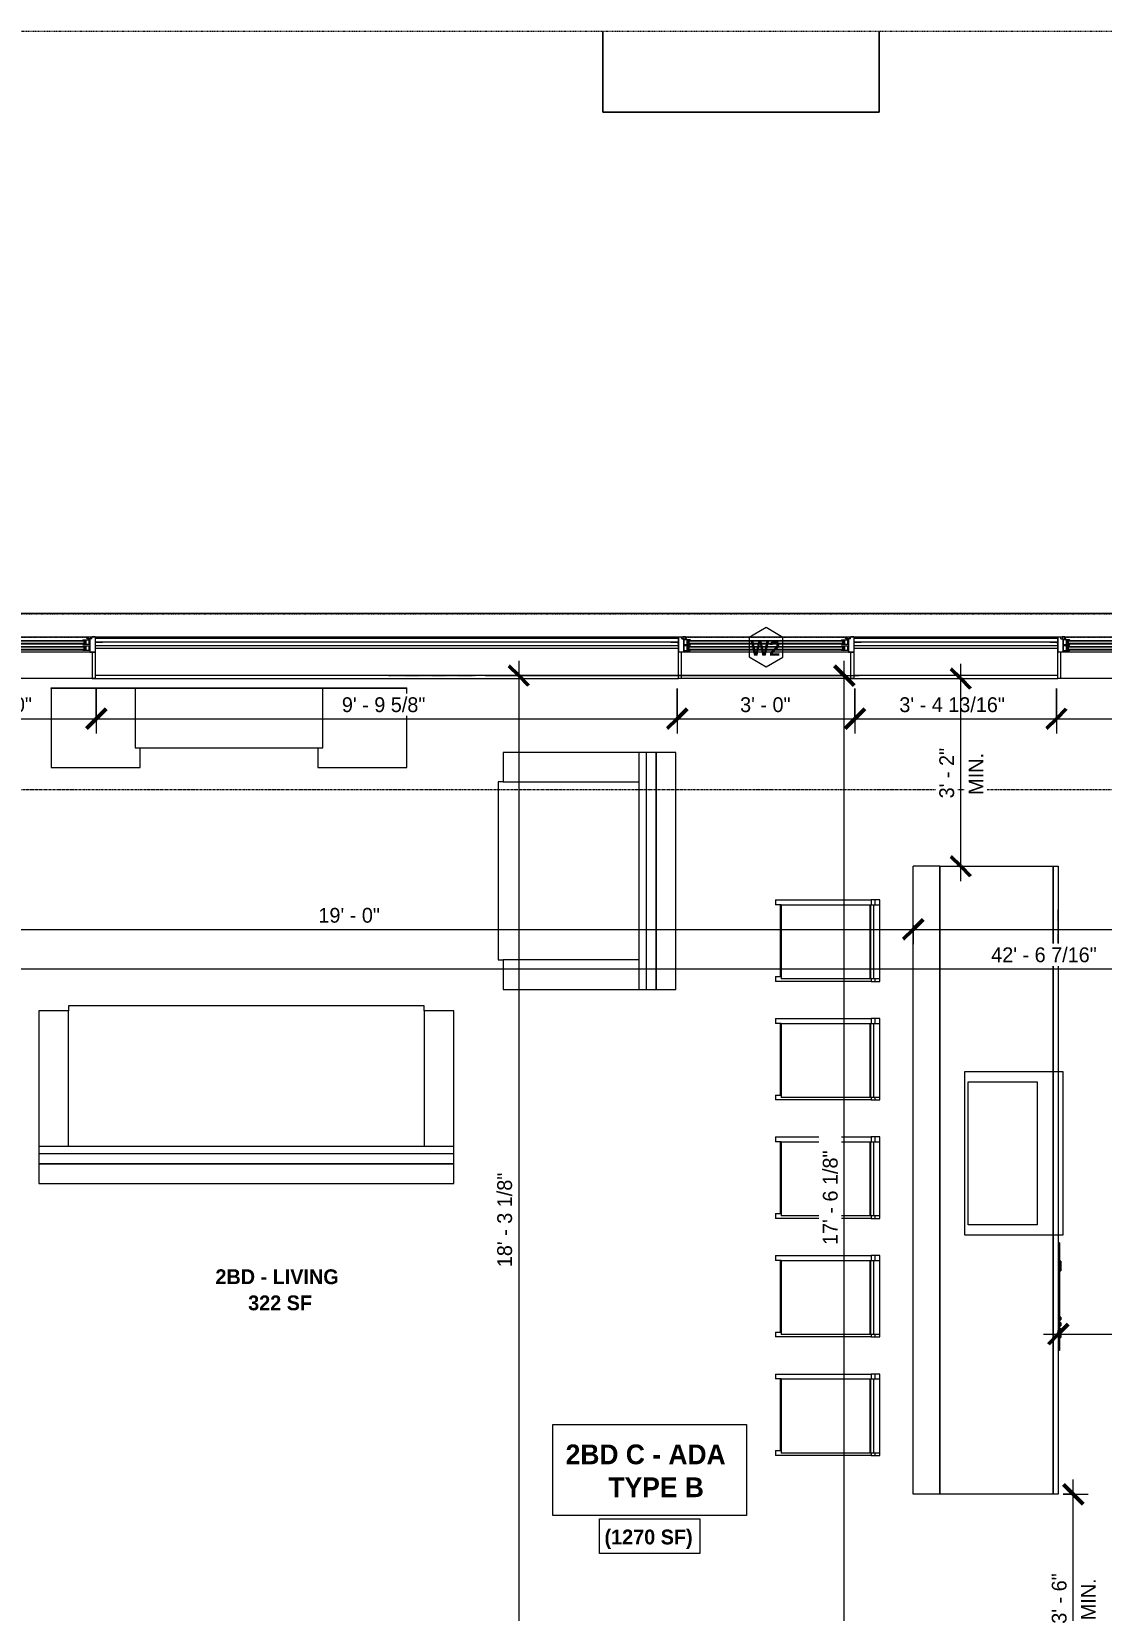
# Model space of a CAD drawing. Header units: inches. Extents: x -4058 to -1781, y 9814 to 12264.
# Drawn here: x -3803 to -3586.4, y 11921 to 12240.8 of the extents above; entities that cross this region are included whole.
import ezdxf

# ---------------------------------------------------------------- set-up
doc = ezdxf.new("R2010")
doc.units = ezdxf.units.IN
doc.header["$MEASUREMENT"] = 0
for name, pattern in [('Aligning Line 1_8_', [0.25, 0.125, -0.125]), ('Dash', [0.25, 0.125, -0.125]), ('Dash 3_32_', [0.1875, 0.09375, -0.09375]), ('Dash_2_', [0.25, 0.125, -0.125]), ('Grid Line 1_2_', [0.875, 0.5, -0.125, 0.125, -0.125])]:
    doc.linetypes.add(name, pattern=pattern)
for name, color, linetype, lineweight in [('0-1', 7, 'Continuous', 5), ('0-2', 7, 'Continuous', 9), ('A-ANNO-DIMS', 211, 'Continuous', 9), ('A-ANNO-DIMS-32', 211, 'Continuous', 9), ('A-AREA-IDEN', 2, 'Continuous', 9), ('A-DETL-1', 90, 'Dash 3_32_', 9), ('A-DETL-GENF-HDLN-1', 7, 'Dash', 9), ('A-DETL-GENF-HDLN-2', 1, 'Continuous', 18), ('A-GLAZ', 151, 'Continuous', 18), ('A-GLAZ-1', 7, 'Continuous', 9), ('A-GLAZ-IDEN', 152, 'Continuous', 9), ('A-WALL-1', 7, 'Continuous', 9), ('A-WALL-2', 113, 'Continuous', 9), ('C-TOPO', 7, 'Continuous', 9), ('G-ANNO-SYMB', 111, 'Aligning Line 1_8_', 9), ('I-FURN', 30, 'Continuous', 9), ('P-SANR-FIXT', 6, 'Continuous', 9), ('Q-CASE', 31, 'Continuous', 9), ('Q-SPCQ', 91, 'Continuous', 9), ('S-GRID-1', 1, 'Grid Line 1_2_', 9)]:
    doc.layers.add(name, color=color, linetype=linetype, lineweight=lineweight)
doc.layers.add('0-4', color=250, linetype='Dash_2_')
doc.styles.add('Century Gothic', font='ufonts.com_century-gothic.ttf', dxfattribs={"height": 3})
doc.styles.add('Century Gothic_B', font='GOTHICB.TTF', dxfattribs={"height": 3})
doc.styles.add('Century Gothic_B_1', font='GOTHICB.TTF', dxfattribs={"height": 4})
doc.dimstyles.new('MARKETING_DIMENSION', dxfattribs={"dimscale": 12, "dimtxt": 3.132505, "dimasz": 0.333333, "dimexe": 0.25, "dimexo": 0.166667, "dimgap": 0.041667, "dimtad": 1, "dimdec": 4, "dimrnd": 0.0625, "dimzin": 3, "dimdsep": 46, "dimlunit": 4, "dimtxsty": 'Century Gothic', "dimblk1": 'OBLIQUE', "dimblk2": 'OBLIQUE', "dimsah": 1, "dimcen": 0.09, "dimdle": 0.25, "dimazin": 0, "dimtfac": 1, "dimtdec": 4, "dimtix": 1, "dimtmove": 0, "dimatfit": 3, "dimfxl": 1, "dimtvp": 1, "dimtfill": 1, "dimfrac": 2, "dimtolj": 1, "dimtzin": 0, "dimarcsym": 2})
doc.dimstyles.new('THE_DIMENSION_STRING_2', dxfattribs={"dimscale": 12, "dimtxt": 3.132505, "dimasz": 0.333333, "dimexe": 0.25, "dimexo": 0.166667, "dimgap": 0.041667, "dimtad": 1, "dimdec": 4, "dimrnd": 0.0625, "dimzin": 3, "dimdsep": 46, "dimlunit": 4, "dimtxsty": 'Century Gothic', "dimblk1": 'OBLIQUE', "dimblk2": 'OBLIQUE', "dimsah": 1, "dimcen": 0.09, "dimdle": 0.25, "dimazin": 0, "dimtfac": 1, "dimtdec": 4, "dimtix": 1, "dimtmove": 0, "dimatfit": 3, "dimfxl": 1, "dimtvp": 1, "dimtfill": 1, "dimfrac": 2, "dimtolj": 1, "dimtzin": 0, "dimarcsym": 2})
doc.dimstyles.new('THE_DIMENSION_STRING_4', dxfattribs={"dimscale": 12, "dimtxt": 3.132505, "dimasz": 0.333333, "dimexe": 0.25, "dimexo": 0.166667, "dimgap": 0.041667, "dimtad": 1, "dimdec": 4, "dimrnd": 0.0625, "dimzin": 3, "dimdsep": 46, "dimlunit": 4, "dimtxsty": 'Century Gothic', "dimblk1": 'OBLIQUE', "dimblk2": 'OBLIQUE', "dimsah": 1, "dimcen": 0.09, "dimdle": 0.25, "dimazin": 0, "dimtfac": 1, "dimtdec": 4, "dimtix": 1, "dimtmove": 0, "dimatfit": 3, "dimfxl": 1, "dimtvp": 1, "dimtfill": 1, "dimfrac": 2, "dimtolj": 1, "dimtzin": 0, "dimarcsym": 2})
doc.dimstyles.new('THE_DIMENSION_STRING_5', dxfattribs={"dimscale": 12, "dimtxt": 3.132505, "dimasz": 0.333333, "dimexe": 0.25, "dimexo": 0.166667, "dimgap": 0.041667, "dimtad": 1, "dimdec": 4, "dimrnd": 0.0625, "dimzin": 3, "dimdsep": 46, "dimlunit": 4, "dimtxsty": 'Century Gothic', "dimblk1": 'OBLIQUE', "dimblk2": 'OBLIQUE', "dimsah": 1, "dimcen": 0.09, "dimdle": 0.25, "dimazin": 0, "dimtfac": 1, "dimtdec": 4, "dimtix": 1, "dimtmove": 0, "dimatfit": 3, "dimfxl": 1, "dimtvp": 1, "dimtfill": 1, "dimfrac": 2, "dimtolj": 1, "dimtzin": 0, "dimarcsym": 2})

# ---------------------------------------------------------------- blocks, each defined once
blk = doc.blocks.new('Window-Double_Hung-Marvin-Essential - ESDH3066 - 2nd Floor-3357213-UNIT PLANS - 2ND FLOOR')
at = {"layer": 'A-DETL-GENF-HDLN-1'}
blk.add_line((16.1, -4.22), (-16.5, -4.22), dxfattribs=at)
at = {"layer": 'A-DETL-GENF-HDLN-2'}
for p, q in [((-17.13, 4.19), (-17.75, 4.19)), ((-17.13, -1.16), (-17.13, 4.19)), ((17.12, 4.19), (17.75, 4.19)), ((17.12, 4.19), (17.12, -1.16)), ((-19.25, -3.23), (-19.25, -3.19)), ((-19.25, -3.19), (-17.9, -3.19)), ((-17.9, -3.19), (-17.9, -3.08)), ((-17.9, -3.08), (-17.75, -3.08)), ((-16.72, -1.19), (-17.75, -1.19)), ((-17.75, -4.28), (-17.75, -1.19)), ((-16.72, -3.77), (-16.72, -1.19)), ((-16.56, -1.53), (-15.34, -1.53)), ((-16.56, -1.53), (-16.56, -2.47)), ((-15.34, -2.47), (-16.56, -2.47)), ((-16.56, -2.75), (-15.34, -2.75)), ((-16.56, -2.75), (-16.56, -3.69)), ((-15.28, -1.65), (-15.94, -1.65)), ((-15.94, -1.65), (-15.94, -2.37)), ((-15.94, -2.37), (-15.28, -2.37)), ((-15.28, -2.87), (-15.94, -2.87)), ((-15.94, -2.87), (-15.94, -3.59)), ((-15.84, -1.66), (-15.84, -2.35)), ((-15.84, -2.88), (-15.84, -3.57)), ((-15.54, -1.79), (-15.54, -2.23)), ((-15.54, -3.01), (-15.54, -3.45)), ((-15.34, -1.53), (-15.28, -1.59)), ((-15.34, -2.47), (-15.28, -2.41)), ((-15.34, -2.75), (-15.28, -2.81)), ((-15.28, -1.59), (-15.28, -1.65)), ((-15.28, -2.37), (-15.28, -2.41)), ((-15.28, -2.81), (-15.28, -2.87)), ((15.34, -1.53), (15.28, -1.59)), ((15.28, -1.59), (15.28, -1.65)), ((15.28, -1.65), (15.94, -1.65)), ((15.28, -2.37), (15.28, -2.41)), ((15.94, -2.37), (15.28, -2.37)), ((15.34, -2.47), (15.28, -2.41)), ((15.34, -2.75), (15.28, -2.81)), ((15.28, -2.81), (15.28, -2.87)), ((15.28, -2.87), (15.94, -2.87)), ((16.56, -1.53), (15.34, -1.53)), ((15.34, -2.47), (16.56, -2.47)), ((16.56, -2.75), (15.34, -2.75)), ((15.54, -1.79), (15.54, -2.23)), ((15.54, -3.01), (15.54, -3.45)), ((15.84, -1.66), (15.84, -2.35)), ((15.84, -2.88), (15.84, -3.57)), ((15.94, -1.65), (15.94, -2.37)), ((15.94, -2.87), (15.94, -3.59)), ((16.56, -1.53), (16.56, -2.47)), ((16.56, -2.75), (16.56, -3.69)), ((16.72, -3.77), (16.72, -1.19)), ((16.72, -1.19), (17.75, -1.19)), ((17.75, -4.28), (17.75, -1.19)), ((17.9, -3.08), (17.75, -3.08)), ((17.9, -3.19), (17.9, -3.08)), ((19.25, -3.19), (17.9, -3.19)), ((19.25, -3.23), (19.25, -3.19)), ((-17.75, -3.23), (-19.25, -3.23)), ((-17.75, -4.28), (-17.16, -4.28)), ((-17.08, -3.87), (-17.16, -4.28)), ((-17.08, -3.87), (-16.19, -3.87)), ((-16.85, -4.25), (-16.85, -3.87)), ((-16.3, -4.25), (-16.85, -4.25)), ((-16.38, -3.77), (-16.72, -3.77)), ((-15.34, -3.69), (-16.56, -3.69)), ((-16.38, -3.87), (-16.38, -3.77)), ((-16.18, -4.01), (-16.3, -4.01)), ((-16.3, -4.01), (-16.3, -4.25)), ((-16.19, -3.87), (-16.19, -3.97)), ((-16.19, -3.97), (-16.1, -3.97)), ((-16.18, -4.22), (-16.18, -4.01)), ((-16.18, -4.22), (-16.1, -4.22)), ((-16.1, -3.97), (-16.1, -4.22)), ((-15.94, -3.59), (-15.28, -3.59)), ((-15.34, -3.69), (-15.28, -3.63)), ((-15.28, -3.59), (-15.28, -3.63)), ((15.28, -3.59), (15.28, -3.63)), ((15.94, -3.59), (15.28, -3.59)), ((15.34, -3.69), (15.28, -3.63)), ((15.34, -3.69), (16.56, -3.69)), ((16.19, -3.97), (16.1, -3.97)), ((16.1, -3.97), (16.1, -4.22)), ((16.18, -4.22), (16.1, -4.22)), ((16.18, -4.22), (16.18, -4.01)), ((16.18, -4.01), (16.3, -4.01)), ((17.08, -3.87), (16.19, -3.87)), ((16.19, -3.87), (16.19, -3.97)), ((16.3, -4.01), (16.3, -4.25)), ((16.3, -4.25), (16.85, -4.25)), ((16.38, -3.87), (16.38, -3.77)), ((16.38, -3.77), (16.72, -3.77)), ((16.85, -4.25), (16.85, -3.87)), ((17.08, -3.87), (17.16, -4.28)), ((17.75, -4.28), (17.16, -4.28)), ((17.75, -3.23), (19.25, -3.23))]:
    blk.add_line(p, q, dxfattribs=at)
at = {"layer": 'A-GLAZ'}
for p, q in [((15.84, -1.66), (-15.84, -1.66)), ((15.84, -1.79), (-15.84, -1.79)), ((15.84, -2.23), (-15.84, -2.23)), ((15.84, -2.35), (-15.84, -2.35)), ((15.84, -2.88), (-15.84, -2.88)), ((15.84, -3.01), (-15.84, -3.01)), ((15.84, -3.45), (-15.84, -3.45)), ((15.84, -3.57), (-15.84, -3.57))]:
    blk.add_line(p, q, dxfattribs=at)
at = {"layer": 'A-GLAZ-1'}
for p, q in [((-17.75, 4.19), (17.75, 4.19)), ((-17.75, -1.16), (-17.75, 4.19)), ((17.75, 4.19), (17.75, -1.16)), ((-17.75, -1.19), (17.75, -1.19)), ((-17.75, -4.28), (-17.75, -1.19)), ((17.75, -1.19), (17.75, -4.28)), ((17.75, -4.28), (-17.75, -4.28)), ((17.75, -4.19), (20.21, -4.19)), ((20.21, -4.25), (17.75, -4.25)), ((20.21, -4.19), (20.21, -4.25))]:
    blk.add_line(p, q, dxfattribs=at)
blk = doc.blocks.new('CTR - 1st Phase - Shell_rvt-1-UNIT PLANS - 2ND FLOOR')
at = {"layer": 'A-WALL-1'}
for p, q in [((-3674.47, 12118.09), (-3790.11, 12118.09)), ((-3672.01, 12117.84), (-3790.11, 12117.84)), ((-3672.01, 12117.09), (-3790.11, 12117.09)), ((-3672.01, 12116.34), (-3790.11, 12116.34)), ((-3672.01, 12115.84), (-3790.11, 12115.84)), ((-3597.67, 12118.09), (-3636.51, 12118.09)), ((-3595.21, 12117.84), (-3636.51, 12117.84)), ((-3595.21, 12117.09), (-3636.51, 12117.09)), ((-3595.21, 12116.34), (-3636.51, 12116.34)), ((-3595.21, 12115.84), (-3636.51, 12115.84)), ((-3790.11, 12115.09), (-3790.11, 12115.06)), ((-3672.01, 12115.06), (-3672.01, 12115.09)), ((-3636.51, 12115.09), (-3636.51, 12115.06)), ((-3595.21, 12115.06), (-3595.21, 12115.09)), ((-3672.01, 12110.34), (-3790.11, 12110.34)), ((-3790.11, 12109.71), (-3672.01, 12109.71)), ((-3595.21, 12110.34), (-3636.51, 12110.34)), ((-3636.51, 12109.71), (-3595.21, 12109.71))]:
    blk.add_line(p, q, dxfattribs=at)
at = {"layer": '0-2', "rotation": 180}
for p in [(-3807.86, 12113.9), (-3654.26, 12113.9), (-3577.46, 12113.9)]:
    blk.add_blockref('Window-Double_Hung-Marvin-Essential - ESDH3066 - 2nd Floor-3357213-UNIT PLANS - 2ND FLOOR', p, dxfattribs=at)
blk = doc.blocks.new('CTR  - Topography_rvt-1-UNIT PLANS - 2ND FLOOR')
at = {"layer": 'C-TOPO'}
for p, q in [((-3687.32, 12224.44), (-3687.32, 12240.76)), ((-3687.32, 12240.76), (-3687.32, 12224.44)), ((-3631.32, 12240.76), (-3631.32, 12230.9)), ((-3631.32, 12230.9), (-3631.32, 12240.76)), ((-3631.32, 12230.9), (-3631.32, 12224.44)), ((-3631.32, 12224.44), (-3631.32, 12230.9)), ((-3652.77, 12224.44), (-3687.32, 12224.44)), ((-3687.32, 12224.44), (-3652.77, 12224.44)), ((-3631.32, 12224.44), (-3652.77, 12224.44)), ((-3652.77, 12224.44), (-3631.32, 12224.44))]:
    blk.add_line(p, q, dxfattribs=at)
blk = doc.blocks.new('Entertainment_Center_14771 - Entertainment_Center_14771-1352616-UNIT PLANS - 2ND FLOOR')
at = {"layer": 'I-FURN'}
for p, q in [((-36, 6.12), (-19, 6.12)), ((-36, 6), (-36, 6.12)), ((-19, 6), (-36, 6)), ((-19, 6), (-36, 6)), ((-36, 6), (-36, -10)), ((-19, 6.12), (19, 6.12)), ((-19, 6), (-19, 6.12)), ((19, 6), (-19, 6)), ((19, 6), (-19, 6)), ((-19, 6), (-19, -6)), ((19, 6.12), (36, 6.12)), ((19, 6.12), (19, 6)), ((36, 6), (19, 6)), ((19, -6), (19, 6)), ((36, 6), (19, 6)), ((36, 6), (36, 6.12)), ((36, -10), (36, 6)), ((-19, -6), (19, -6)), ((-18, -10), (-18, -6)), ((18, -6), (18, -10)), ((-36, -10), (-18, -10)), ((-35.34, -10), (-35.34, -10.03)), ((-35.34, -10.03), (-34.85, -10.03)), ((-34.85, -10.03), (-34.85, -10)), ((-19.66, -10), (-19.66, -10.03)), ((-19.66, -10.03), (-18.66, -10.03)), ((-18.66, -10.03), (-18.66, -10)), ((18, -10), (36, -10)), ((18.66, -10), (18.66, -10.03)), ((18.66, -10.03), (19.66, -10.03)), ((19.66, -10.03), (19.66, -10)), ((34.85, -10), (34.85, -10.03)), ((34.85, -10.03), (35.34, -10.03)), ((35.34, -10.03), (35.34, -10))]:
    blk.add_line(p, q, dxfattribs=at)
blk = doc.blocks.new('Couch-Both_Arms-Generic - 1-1352606-UNIT PLANS - 2ND FLOOR')
at = {"layer": 'I-FURN'}
for p, q in [((42, 17.5), (-42, 17.5)), ((-42, 17.5), (-42, 13.5)), ((42, 13.5), (42, 17.5)), ((-42, 13.5), (42, 13.5)), ((42, 13.5), (-42, 13.5)), ((-42, 13.5), (-42, 10)), ((42, 10), (42, 13.5)), ((-42, 11.5), (42, 11.5)), ((-42, 10), (-42, -17.5)), ((-42, 10), (42, 10)), ((-36, -17.5), (-36, 10)), ((36, 10), (36, -17.5)), ((42, -17.5), (42, 10)), ((-42, -17.5), (-36, -17.5)), ((-36, -17.5), (-36, -18.5)), ((-36, -18.5), (36, -18.5)), ((36, -18.5), (36, -17.5)), ((36, -17.5), (42, -17.5))]:
    blk.add_line(p, q, dxfattribs=at)
blk = doc.blocks.new('Couch-Both_Arms-Generic - 2-1352635-UNIT PLANS - 2ND FLOOR')
at = {"layer": 'I-FURN'}
for p, q in [((24, 17.5), (-24, 17.5)), ((-24, 17.5), (-24, 13.5)), ((24, 13.5), (24, 17.5)), ((-24, 13.5), (24, 13.5)), ((24, 13.5), (-24, 13.5)), ((-24, 13.5), (-24, 10)), ((24, 10), (24, 13.5)), ((-24, 11.5), (24, 11.5)), ((-24, 10), (-24, -17.5)), ((-24, 10), (24, 10)), ((-18, -17.5), (-18, 10)), ((18, 10), (18, -17.5)), ((24, -17.5), (24, 10)), ((-24, -17.5), (-18, -17.5)), ((-18, -17.5), (-18, -18.5)), ((-18, -18.5), (18, -18.5)), ((18, -18.5), (18, -17.5)), ((18, -17.5), (24, -17.5))]:
    blk.add_line(p, q, dxfattribs=at)
blk = doc.blocks.new('OD_CW_Base Cabinet - OD_CW_Base Cabinet-4180745-UNIT PLANS - 2ND FLOOR')
at = {"layer": 'Q-CASE'}
for p, q in [((0.74, 0), (127.91, 0)), ((0.74, -24), (0.74, 0)), ((127.91, 0), (127.91, -24)), ((127.91, -24), (0.74, -24))]:
    blk.add_line(p, q, dxfattribs=at)
blk = doc.blocks.new('Stainless Steel Farmhous Kitchen Sink - Stainless Steel Farmhous Kitchen Sink-4315883-UNIT PLANS - 2ND FLOOR')
at = {"layer": 'P-SANR-FIXT'}
for p, q in [((-33, 22.2), (-33, 2.25)), ((0, 22.2), (-33, 22.2)), ((0, 2.25), (0, 22.2)), ((-31, 3), (-31, 16.96)), ((-31, 16.96), (-2, 16.96)), ((-2, 16.96), (-2, 3)), ((-33, 2.25), (0, 2.25)), ((-2, 3), (-31, 3))]:
    blk.add_line(p, q, dxfattribs=at)
blk = doc.blocks.new('Bar_Stool_6722_1_ - Bar_Stool_6722_1_-V126-UNIT PLANS - 2ND FLOOR')
at = {"layer": 'I-FURN'}
for p, q in [((1, 0), (0, 0)), ((0, 0), (0, -0.98)), ((0, -0.98), (1, -0.98)), ((0, -0.98), (0, -1.78)), ((0, -1.78), (1, -1.78)), ((0, -17.72), (0, -1.78)), ((1, -1.24), (1, 0)), ((16, 0), (1, 0)), ((1, -1.91), (1, -1.24)), ((16, -1.24), (1, -1.24)), ((1, -1.91), (16, -1.91)), ((1, -2.03), (1, -1.91)), ((1, -17.63), (1, -2.03)), ((1, -2.03), (16, -2.03)), ((16.5, 0), (16, 0)), ((16, 0), (16, -1.24)), ((16, -0.98), (16.5, -0.98)), ((16, -1.24), (16, -1.91)), ((16, -1.78), (16.5, -1.78)), ((16, -1.91), (16, -2.03)), ((16, -2.03), (16, -17.63)), ((16.5, -0.98), (16.5, 0)), ((16.5, -1.78), (16.5, -0.98)), ((16.5, -1.78), (16.5, -17.72)), ((0, -19.21), (0, -17.72)), ((1, -19.89), (1, -17.63)), ((16, -17.63), (16, -19.89)), ((16.5, -17.72), (16.5, -19.21)), ((0, -21.13), (0, -19.21)), ((0, -21.13), (1, -21.13)), ((1, -19.99), (1, -19.89)), ((1, -19.99), (1, -20.06)), ((1, -20), (16, -20)), ((1, -20.06), (1, -20.14)), ((15.5, -20.14), (1, -20.14)), ((1, -20.14), (1, -21.13)), ((15.5, -20.06), (15.5, -19.99)), ((15.5, -20.14), (15.5, -20.06)), ((15.5, -21.13), (15.5, -20.14)), ((15.5, -21.13), (16.5, -21.13)), ((16, -19.89), (16, -19.99)), ((16.5, -19.21), (16.5, -21.13))]:
    blk.add_line(p, q, dxfattribs=at)
blk = doc.blocks.new('DIMBLOCK86-UNIT PLANS - 2ND FLOOR')
at = {"layer": 'A-ANNO-DIMS-32'}
for p, q in [((-3852.47, 12085.74), (-3852.47, 12055.94)), ((-3852.47, 12058.94), (-3852.47, 12085.74)), ((-3855.47, 12058.94), (-3624.47, 12058.94)), ((-3624.47, 12059.77), (-3624.47, 12055.94)), ((-3624.47, 12058.94), (-3624.47, 12059.77))]:
    blk.add_line(p, q, dxfattribs=at)
at = {"layer": 'A-ANNO-DIMS-32', "lineweight": 50}
for p, q in [((-3852.47, 12058.94), (-3854.47, 12056.94)), ((-3852.47, 12058.94), (-3850.47, 12060.94)), ((-3624.47, 12058.94), (-3626.47, 12056.94)), ((-3624.47, 12058.94), (-3622.47, 12060.94))]:
    blk.add_line(p, q, dxfattribs=at)
at = {"layer": 'A-ANNO-DIMS-32', "color": 0, "insert": (-3744.89, 12063.29), "char_height": 3, "width": 15.394, "attachment_point": 1, "line_spacing_factor": 0.984502, "style": 'Century Gothic', "bg_fill": 3, "box_fill_scale": 1.25, "bg_fill_color": 256, "bg_fill_true_color": 13158600, "bg_fill_transparency": 0}
blk.add_mtext('19\' - 0"', dxfattribs=at)
blk = doc.blocks.new('_Oblique')
at = {"color": 0, "linetype": 'ByBlock', "lineweight": -2}
blk.add_line((-0.5, -0.5), (0.5, 0.5), dxfattribs=at)
blk = doc.blocks.new('DIMBLOCK87-UNIT PLANS - 2ND FLOOR')
at = {"layer": 'A-ANNO-DIMS-32', "lineweight": 50}
for p, q in [((-3624.47, 12058.94), (-3626.47, 12056.94)), ((-3624.47, 12058.94), (-3622.47, 12060.94)), ((-3520.72, 12058.94), (-3522.72, 12056.94)), ((-3520.72, 12058.94), (-3518.72, 12060.94))]:
    blk.add_line(p, q, dxfattribs=at)
at = {"layer": 'A-ANNO-DIMS-32'}
for p, q in [((-3624.47, 12059.77), (-3624.47, 12055.94)), ((-3624.47, 12058.94), (-3624.47, 12059.77)), ((-3624.47, 12058.94), (-3520.72, 12058.94)), ((-3520.72, 12059.77), (-3520.72, 12055.94)), ((-3520.72, 12058.94), (-3520.72, 12059.77))]:
    blk.add_line(p, q, dxfattribs=at)
at = {"layer": 'A-ANNO-DIMS-32', "color": 0, "insert": (-3581.67, 12063.29), "char_height": 3, "width": 21.7784, "attachment_point": 1, "line_spacing_factor": 0.984502, "style": 'Century Gothic', "bg_fill": 3, "box_fill_scale": 1.25, "bg_fill_color": 256, "bg_fill_true_color": 13158600, "bg_fill_transparency": 0}
blk.add_mtext('8\' - 7 3/4"', dxfattribs=at)
blk = doc.blocks.new('DIMBLOCK559-UNIT PLANS - 2ND FLOOR')
at = {"layer": 'A-ANNO-DIMS-32'}
for p, q in [((-3825.86, 12107.71), (-3825.86, 12098.59)), ((-3825.86, 12101.59), (-3825.86, 12107.71)), ((-3789.86, 12107.71), (-3789.86, 12098.59)), ((-3789.86, 12101.59), (-3789.86, 12107.71)), ((-3825.86, 12101.59), (-3789.86, 12101.59))]:
    blk.add_line(p, q, dxfattribs=at)
at = {"layer": 'A-ANNO-DIMS-32', "lineweight": 50}
for p, q in [((-3825.86, 12101.59), (-3823.86, 12103.59)), ((-3789.86, 12101.59), (-3787.86, 12103.59)), ((-3825.86, 12101.59), (-3827.86, 12099.59)), ((-3789.86, 12101.59), (-3791.86, 12099.59))]:
    blk.add_line(p, q, dxfattribs=at)
at = {"layer": 'A-ANNO-DIMS-32', "color": 0, "insert": (-3813.11, 12105.94), "char_height": 3, "width": 12.5897, "attachment_point": 1, "line_spacing_factor": 0.984502, "style": 'Century Gothic', "bg_fill": 3, "box_fill_scale": 1.25, "bg_fill_color": 256, "bg_fill_true_color": 13158600, "bg_fill_transparency": 0}
blk.add_mtext('3\' - 0"', dxfattribs=at)
blk = doc.blocks.new('DIMBLOCK560-UNIT PLANS - 2ND FLOOR')
at = {"layer": 'A-ANNO-DIMS-32'}
for p, q in [((-3789.86, 12107.71), (-3789.86, 12098.59)), ((-3789.86, 12101.59), (-3789.86, 12107.71)), ((-3672.26, 12107.71), (-3672.26, 12098.59)), ((-3672.26, 12101.59), (-3672.26, 12107.71)), ((-3789.86, 12101.59), (-3672.26, 12101.59))]:
    blk.add_line(p, q, dxfattribs=at)
at = {"layer": 'A-ANNO-DIMS-32', "lineweight": 50}
for p, q in [((-3789.86, 12101.59), (-3787.86, 12103.59)), ((-3672.26, 12101.59), (-3670.26, 12103.59)), ((-3789.86, 12101.59), (-3791.86, 12099.59)), ((-3672.26, 12101.59), (-3674.26, 12099.59))]:
    blk.add_line(p, q, dxfattribs=at)
at = {"layer": 'A-ANNO-DIMS-32', "color": 0, "insert": (-3740.14, 12105.94), "char_height": 3, "width": 21.7784, "attachment_point": 1, "line_spacing_factor": 0.984502, "style": 'Century Gothic', "bg_fill": 3, "box_fill_scale": 1.25, "bg_fill_color": 256, "bg_fill_true_color": 13158600, "bg_fill_transparency": 0}
blk.add_mtext('9\' - 9 5/8"', dxfattribs=at)
blk = doc.blocks.new('DIMBLOCK561-UNIT PLANS - 2ND FLOOR')
at = {"layer": 'A-ANNO-DIMS-32'}
for p, q in [((-3672.26, 12107.71), (-3672.26, 12098.59)), ((-3672.26, 12101.59), (-3672.26, 12107.71)), ((-3636.26, 12107.71), (-3636.26, 12098.59)), ((-3636.26, 12101.59), (-3636.26, 12107.71)), ((-3672.26, 12101.59), (-3636.26, 12101.59))]:
    blk.add_line(p, q, dxfattribs=at)
at = {"layer": 'A-ANNO-DIMS-32', "lineweight": 50}
for p, q in [((-3672.26, 12101.59), (-3670.26, 12103.59)), ((-3636.26, 12101.59), (-3634.26, 12103.59)), ((-3672.26, 12101.59), (-3674.26, 12099.59)), ((-3636.26, 12101.59), (-3638.26, 12099.59))]:
    blk.add_line(p, q, dxfattribs=at)
at = {"layer": 'A-ANNO-DIMS-32', "color": 0, "insert": (-3659.51, 12105.94), "char_height": 3, "width": 12.5897, "attachment_point": 1, "line_spacing_factor": 0.984502, "style": 'Century Gothic', "bg_fill": 3, "box_fill_scale": 1.25, "bg_fill_color": 256, "bg_fill_true_color": 13158600, "bg_fill_transparency": 0}
blk.add_mtext('3\' - 0"', dxfattribs=at)
blk = doc.blocks.new('DIMBLOCK562-UNIT PLANS - 2ND FLOOR')
at = {"layer": 'A-ANNO-DIMS-32'}
for p, q in [((-3636.26, 12107.71), (-3636.26, 12098.59)), ((-3636.26, 12101.59), (-3636.26, 12107.71)), ((-3595.46, 12107.71), (-3595.46, 12098.59)), ((-3595.46, 12101.59), (-3595.46, 12107.71)), ((-3636.26, 12101.59), (-3595.46, 12101.59))]:
    blk.add_line(p, q, dxfattribs=at)
at = {"layer": 'A-ANNO-DIMS-32', "lineweight": 50}
for p, q in [((-3636.26, 12101.59), (-3634.26, 12103.59)), ((-3595.46, 12101.59), (-3593.46, 12103.59)), ((-3636.26, 12101.59), (-3638.26, 12099.59)), ((-3595.46, 12101.59), (-3597.46, 12099.59))]:
    blk.add_line(p, q, dxfattribs=at)
at = {"layer": 'A-ANNO-DIMS-32', "color": 0, "insert": (-3627.27, 12105.94), "char_height": 3, "width": 27.387, "attachment_point": 1, "line_spacing_factor": 0.984502, "style": 'Century Gothic', "bg_fill": 3, "box_fill_scale": 1.25, "bg_fill_color": 256, "bg_fill_true_color": 13158600, "bg_fill_transparency": 0}
blk.add_mtext('3\' - 4 13/16"', dxfattribs=at)
blk = doc.blocks.new('DIMBLOCK563-UNIT PLANS - 2ND FLOOR')
at = {"layer": 'A-ANNO-DIMS-32'}
for p, q in [((-3595.46, 12107.71), (-3595.46, 12098.59)), ((-3595.46, 12101.59), (-3595.46, 12107.71)), ((-3559.46, 12107.71), (-3559.46, 12098.59)), ((-3559.46, 12101.59), (-3559.46, 12107.71)), ((-3595.46, 12101.59), (-3559.46, 12101.59))]:
    blk.add_line(p, q, dxfattribs=at)
at = {"layer": 'A-ANNO-DIMS-32', "lineweight": 50}
for p, q in [((-3595.46, 12101.59), (-3593.46, 12103.59)), ((-3559.46, 12101.59), (-3557.46, 12103.59)), ((-3595.46, 12101.59), (-3597.46, 12099.59)), ((-3559.46, 12101.59), (-3561.46, 12099.59))]:
    blk.add_line(p, q, dxfattribs=at)
at = {"layer": 'A-ANNO-DIMS-32', "color": 0, "insert": (-3582.71, 12105.94), "char_height": 3, "width": 12.5897, "attachment_point": 1, "line_spacing_factor": 0.984502, "style": 'Century Gothic', "bg_fill": 3, "box_fill_scale": 1.25, "bg_fill_color": 256, "bg_fill_true_color": 13158600, "bg_fill_transparency": 0}
blk.add_mtext('3\' - 0"', dxfattribs=at)
blk = doc.blocks.new('DIMBLOCK740-UNIT PLANS - 2ND FLOOR')
at = {"layer": 'A-ANNO-DIMS-32', "lineweight": 50}
for p, q in [((-3704.34, 12110.34), (-3706.34, 12112.34)), ((-3704.34, 12110.34), (-3702.34, 12108.34)), ((-3704.34, 11891.19), (-3706.34, 11893.19)), ((-3704.34, 11891.19), (-3702.34, 11889.19))]:
    blk.add_line(p, q, dxfattribs=at)
at = {"layer": 'A-ANNO-DIMS-32'}
for p, q in [((-3704.34, 12113.34), (-3704.34, 11891.19)), ((-3706.79, 12110.34), (-3701.34, 12110.34)), ((-3704.34, 12110.34), (-3706.79, 12110.34)), ((-3703.51, 11891.19), (-3707.34, 11891.19)), ((-3704.34, 11891.19), (-3703.51, 11891.19))]:
    blk.add_line(p, q, dxfattribs=at)
at = {"layer": 'A-ANNO-DIMS-32', "color": 0, "insert": (-3708.69, 11990.52), "char_height": 3, "width": 24.5827, "attachment_point": 1, "rotation": 90, "line_spacing_factor": 0.984502, "style": 'Century Gothic', "bg_fill": 3, "box_fill_scale": 1.25, "bg_fill_color": 256, "bg_fill_true_color": 13158600, "bg_fill_transparency": 0}
blk.add_mtext('18\' - 3 1/8"', dxfattribs=at)
blk = doc.blocks.new('DIMBLOCK1115-UNIT PLANS - 2ND FLOOR')
at = {"layer": 'A-ANNO-DIMS-32', "lineweight": 50}
for p, q in [((-3852.47, 12050.94), (-3850.47, 12052.94)), ((-3342.04, 12050.94), (-3340.04, 12052.94)), ((-3852.47, 12050.94), (-3854.47, 12048.94)), ((-3342.04, 12050.94), (-3344.04, 12048.94))]:
    blk.add_line(p, q, dxfattribs=at)
at = {"layer": 'A-ANNO-DIMS-32'}
for p, q in [((-3852.47, 12051.77), (-3852.47, 12047.94)), ((-3852.47, 12050.94), (-3852.47, 12051.77)), ((-3342.04, 12051.77), (-3342.04, 12047.94)), ((-3342.04, 12050.94), (-3342.04, 12051.77)), ((-3852.47, 12050.94), (-3342.04, 12050.94))]:
    blk.add_line(p, q, dxfattribs=at)
at = {"layer": 'A-ANNO-DIMS-32', "color": 0, "insert": (-3608.67, 12055.29), "char_height": 3, "width": 27.387, "attachment_point": 1, "line_spacing_factor": 0.984502, "style": 'Century Gothic', "bg_fill": 3, "box_fill_scale": 1.25, "bg_fill_color": 256, "bg_fill_true_color": 13158600, "bg_fill_transparency": 0}
blk.add_mtext('42\' - 6 7/16"', dxfattribs=at)
blk = doc.blocks.new('Window Tag - ONE-4156801-UNIT PLANS - 2ND FLOOR')
at = {"layer": 'A-GLAZ-IDEN'}
for p, q in [((0, 0.125), (-0.1071, 0.0619)), ((0.107, 0.062), (0, 0.125)), ((-0.1071, 0.0619), (-0.1071, -0.0619)), ((0.107, -0.0624), (0.107, 0.062)), ((-0.1071, -0.0619), (0, -0.125)), ((0, -0.125), (0.107, -0.0624))]:
    blk.add_line(p, q, dxfattribs=at)
blk = doc.blocks.new('DIMBLOCK1526-UNIT PLANS - 2ND FLOOR')
at = {"layer": 'A-ANNO-DIMS-32'}
for p, q in [((-3614.83, 12068.71), (-3614.83, 12112.71)), ((-3615.66, 12109.71), (-3611.83, 12109.71)), ((-3614.83, 12109.71), (-3615.66, 12109.71)), ((-3615.66, 12071.71), (-3611.83, 12071.71)), ((-3614.83, 12071.71), (-3615.66, 12071.71))]:
    blk.add_line(p, q, dxfattribs=at)
at = {"layer": 'A-ANNO-DIMS-32', "lineweight": 50}
for p, q in [((-3614.83, 12109.71), (-3616.83, 12111.71)), ((-3614.83, 12109.71), (-3612.83, 12107.71)), ((-3614.83, 12071.71), (-3616.83, 12073.71)), ((-3614.83, 12071.71), (-3612.83, 12069.71))]:
    blk.add_line(p, q, dxfattribs=at)
at = {"layer": 'A-ANNO-DIMS-32', "color": 0, "insert": (-3613.26, 12086.19), "char_height": 3, "width": 10.8594, "attachment_point": 1, "rotation": 90, "line_spacing_factor": 0.984502, "style": 'Century Gothic', "bg_fill": 3, "box_fill_scale": 1.25, "bg_fill_color": 256, "bg_fill_true_color": 13158600, "bg_fill_transparency": 0}
blk.add_mtext('MIN.', dxfattribs=at)
at = {"layer": 'A-ANNO-DIMS-32', "color": 0, "insert": (-3619.18, 12085.47), "char_height": 3, "width": 12.5897, "attachment_point": 1, "rotation": 90, "line_spacing_factor": 0.984502, "style": 'Century Gothic', "bg_fill": 3, "box_fill_scale": 1.25, "bg_fill_color": 256, "bg_fill_true_color": 13158600, "bg_fill_transparency": 0}
blk.add_mtext('3\' - 2"', dxfattribs=at)
blk = doc.blocks.new('DIMBLOCK1528-UNIT PLANS - 2ND FLOOR')
at = {"layer": 'A-ANNO-DIMS-32', "lineweight": 50}
for p, q in [((-3592.06, 11944.54), (-3594.06, 11946.54)), ((-3592.06, 11944.54), (-3590.06, 11942.54)), ((-3592.06, 11902.56), (-3594.06, 11904.56)), ((-3592.06, 11902.56), (-3590.06, 11900.56))]:
    blk.add_line(p, q, dxfattribs=at)
at = {"layer": 'A-ANNO-DIMS-32'}
for p, q in [((-3592.06, 11899.56), (-3592.06, 11947.54)), ((-3594.1, 11944.54), (-3589.06, 11944.54)), ((-3592.06, 11944.54), (-3594.1, 11944.54)), ((-3592.79, 11902.56), (-3589.06, 11902.56)), ((-3592.06, 11902.56), (-3592.79, 11902.56))]:
    blk.add_line(p, q, dxfattribs=at)
at = {"layer": 'A-ANNO-DIMS-32', "color": 0, "insert": (-3590.49, 11919.03), "char_height": 3, "width": 10.8594, "attachment_point": 1, "rotation": 90, "line_spacing_factor": 0.984502, "style": 'Century Gothic', "bg_fill": 3, "box_fill_scale": 1.25, "bg_fill_color": 256, "bg_fill_true_color": 13158600, "bg_fill_transparency": 0}
blk.add_mtext('MIN.', dxfattribs=at)
at = {"layer": 'A-ANNO-DIMS-32', "color": 0, "insert": (-3596.41, 11918.31), "char_height": 3, "width": 12.5897, "attachment_point": 1, "rotation": 90, "line_spacing_factor": 0.984502, "style": 'Century Gothic', "bg_fill": 3, "box_fill_scale": 1.25, "bg_fill_color": 256, "bg_fill_true_color": 13158600, "bg_fill_transparency": 0}
blk.add_mtext('3\' - 6"', dxfattribs=at)
blk = doc.blocks.new('DIMBLOCK1529-UNIT PLANS - 2ND FLOOR')
at = {"layer": 'A-ANNO-DIMS-32', "lineweight": 50}
for p, q in [((-3595.1, 11976.96), (-3593.1, 11978.96)), ((-3555.1, 11976.96), (-3553.1, 11978.96)), ((-3595.1, 11976.96), (-3597.1, 11974.96)), ((-3555.1, 11976.96), (-3557.1, 11974.96))]:
    blk.add_line(p, q, dxfattribs=at)
at = {"layer": 'A-ANNO-DIMS-32'}
for p, q in [((-3598.1, 11976.96), (-3552.1, 11976.96)), ((-3595.1, 11977.79), (-3595.1, 11973.96)), ((-3595.1, 11976.96), (-3595.1, 11977.79)), ((-3555.1, 11977.79), (-3555.1, 11973.96)), ((-3555.1, 11976.96), (-3555.1, 11977.79))]:
    blk.add_line(p, q, dxfattribs=at)
at = {"layer": 'A-ANNO-DIMS-32', "color": 0, "insert": (-3579.62, 11975.39), "char_height": 3, "width": 10.8594, "attachment_point": 1, "line_spacing_factor": 0.984502, "style": 'Century Gothic', "bg_fill": 3, "box_fill_scale": 1.25, "bg_fill_color": 256, "bg_fill_true_color": 13158600, "bg_fill_transparency": 0}
blk.add_mtext('MIN.', dxfattribs=at)
at = {"layer": 'A-ANNO-DIMS-32', "color": 0, "insert": (-3580.34, 11981.31), "char_height": 3, "width": 12.5897, "attachment_point": 1, "line_spacing_factor": 0.984502, "style": 'Century Gothic', "bg_fill": 3, "box_fill_scale": 1.25, "bg_fill_color": 256, "bg_fill_true_color": 13158600, "bg_fill_transparency": 0}
blk.add_mtext('3\' - 4"', dxfattribs=at)
blk = doc.blocks.new('DIMBLOCK1530-UNIT PLANS - 2ND FLOOR')
at = {"layer": 'A-ANNO-DIMS-32', "lineweight": 50}
for p, q in [((-3638.42, 12110.34), (-3640.42, 12112.34)), ((-3638.42, 12110.34), (-3636.42, 12108.34)), ((-3638.42, 11900.19), (-3640.42, 11902.19)), ((-3638.42, 11900.19), (-3636.42, 11898.19))]:
    blk.add_line(p, q, dxfattribs=at)
at = {"layer": 'A-ANNO-DIMS-32'}
for p, q in [((-3638.42, 11897.19), (-3638.42, 12113.34)), ((-3711.12, 12110.34), (-3635.42, 12110.34)), ((-3638.42, 12110.34), (-3711.12, 12110.34)), ((-3635.79, 11900.19), (-3641.42, 11900.19)), ((-3638.42, 11900.19), (-3635.79, 11900.19))]:
    blk.add_line(p, q, dxfattribs=at)
at = {"layer": 'A-ANNO-DIMS-32', "color": 0, "insert": (-3642.76, 11995.02), "char_height": 3, "width": 24.5827, "attachment_point": 1, "rotation": 90, "line_spacing_factor": 0.984502, "style": 'Century Gothic', "bg_fill": 3, "box_fill_scale": 1.25, "bg_fill_color": 256, "bg_fill_true_color": 13158600, "bg_fill_transparency": 0}
blk.add_mtext('17\' - 6 1/8"', dxfattribs=at)

msp = doc.modelspace()

# ---------------------------------------------------------------- linework, layer by layer
at = {"layer": '0-4'}
msp.add_line((-3940.29498, 12122.87704), (-2851.7738, 12122.87704), dxfattribs=at)
at = {"layer": 'A-AREA-IDEN', "flags": 128}
for points in [[(-3697.39516, 11958.67043), (-3658.19642, 11958.67043), (-3658.19642, 11940.22129), (-3697.39516, 11940.22129)], [(-3687.96114, 11939.54493), (-3667.63044, 11939.54493), (-3667.63044, 11932.54336), (-3687.96114, 11932.54336)]]:
    msp.add_lwpolyline(points, close=True, dxfattribs=at)
at = {"layer": 'A-DETL-1'}
for p, q in [((-3730.62757, 12110.3394), (-3713.12374, 12110.3394)), ((-3620.78624, 12109.7144), (-3610.78624, 12109.7144)), ((-3624.47374, 12054.88785), (-3624.47374, 12062.88785)), ((-3595.09874, 12056.1644), (-3595.09874, 12062.88785))]:
    msp.add_line(p, q, dxfattribs=at)
at = {"layer": 'A-WALL-2'}
for p, q in [((-3624.47374, 11944.54193), (-3624.47374, 12071.7144)), ((-3619.09874, 12071.7144), (-3624.47374, 12071.7144)), ((-3619.09874, 12071.7144), (-3619.09874, 11944.54193)), ((-3619.09874, 11944.54193), (-3624.47374, 11944.54193))]:
    msp.add_line(p, q, dxfattribs=at)
at = {"layer": 'G-ANNO-SYMB'}
for p, q in [((-1813.52288, 12240.74859), (-4009.5295, 12240.74859)), ((-2851.7738, 12122.87704), (-3940.29498, 12122.87704))]:
    msp.add_line(p, q, dxfattribs=at)
at = {"layer": 'Q-CASE'}
for p, q in [((-3619.09874, 12071.7144), (-3596.09874, 12071.7144)), ((-3619.09874, 11944.54193), (-3619.09874, 12071.7144)), ((-3596.09874, 12071.7144), (-3596.09874, 11944.54193)), ((-3596.09874, 12071.7144), (-3595.09874, 12071.7144)), ((-3596.09874, 11944.54193), (-3596.09874, 12071.7144)), ((-3595.09874, 12071.7144), (-3595.09874, 11944.54193)), ((-3596.09874, 11944.54193), (-3619.09874, 11944.54193)), ((-3595.09874, 11944.54193), (-3596.09874, 11944.54193))]:
    msp.add_line(p, q, dxfattribs=at)
at = {"layer": 'Q-SPCQ'}
for p, q in [((-3594.84874, 11995.47625), (-3595.09874, 11995.47625)), ((-3594.84874, 11995.47625), (-3594.84874, 11973.66212)), ((-3594.59874, 11991.74515), (-3594.84874, 11991.74515)), ((-3594.59874, 11991.74515), (-3594.59874, 11990.7609)), ((-3594.59874, 11990.7609), (-3594.59874, 11989.77665)), ((-3594.84874, 11989.77665), (-3594.59874, 11989.77665)), ((-3594.59874, 11980.41916), (-3594.84874, 11980.41916)), ((-3594.84874, 11979.82861), (-3594.59874, 11979.82861)), ((-3594.59874, 11979.23805), (-3594.84874, 11979.23805)), ((-3594.84874, 11978.6475), (-3594.59874, 11978.6475)), ((-3594.59874, 11978.05695), (-3594.84874, 11978.05695)), ((-3594.59874, 11980.41916), (-3594.59874, 11979.82861)), ((-3594.59874, 11979.23805), (-3594.59874, 11978.6475)), ((-3594.59874, 11978.05695), (-3594.59874, 11977.4664)), ((-3594.84874, 11977.4664), (-3594.59874, 11977.4664)), ((-3594.59874, 11976.87585), (-3594.84874, 11976.87585)), ((-3594.84874, 11976.2853), (-3594.59874, 11976.2853)), ((-3594.59874, 11976.87585), (-3594.59874, 11976.2853)), ((-3594.84874, 11973.66212), (-3595.09874, 11973.66212))]:
    msp.add_line(p, q, dxfattribs=at)

# ---------------------------------------------------------------- block references
at = {"layer": '0-1'}
for name in ['CTR  - Topography_rvt-1-UNIT PLANS - 2ND FLOOR', 'CTR - 1st Phase - Shell_rvt-1-UNIT PLANS - 2ND FLOOR']:
    msp.add_blockref(name, (0, 0), dxfattribs=at)
at = {"layer": 'A-GLAZ-IDEN', "xscale": 31.99999999999999, "yscale": 31.99999999999999, "zscale": 31.99999999999999}
msp.add_blockref('Window Tag - ONE-4156801-UNIT PLANS - 2ND FLOOR', (-3654.26124, 12116.0894), dxfattribs=at)
at = {"layer": 'I-FURN'}
msp.add_blockref('Entertainment_Center_14771 - Entertainment_Center_14771-1352616-UNIT PLANS - 2ND FLOOR', (-3763.00743, 12101.73515), dxfattribs=at)
for name, p, rotation in [('Couch-Both_Arms-Generic - 2-1352635-UNIT PLANS - 2ND FLOOR', (-3689.99716, 12070.78515), 270.0000000000175), ('Bar_Stool_6722_1_ - Bar_Stool_6722_1_-V126-UNIT PLANS - 2ND FLOOR', (-3631.22192, 12064.88785), 269.9999999999907), ('Couch-Both_Arms-Generic - 1-1352606-UNIT PLANS - 2ND FLOOR', (-3759.49716, 12024.96015), 180), ('Bar_Stool_6722_1_ - Bar_Stool_6722_1_-V126-UNIT PLANS - 2ND FLOOR', (-3631.22192, 12040.88785), 269.9999999999907), ('Bar_Stool_6722_1_ - Bar_Stool_6722_1_-V126-UNIT PLANS - 2ND FLOOR', (-3631.22192, 12016.88785), 269.9999999999907), ('Bar_Stool_6722_1_ - Bar_Stool_6722_1_-V126-UNIT PLANS - 2ND FLOOR', (-3631.22192, 11992.88785), 269.9999999999907), ('Bar_Stool_6722_1_ - Bar_Stool_6722_1_-V126-UNIT PLANS - 2ND FLOOR', (-3631.22192, 11968.88785), 269.9999999999907)]:
    msp.add_blockref(name, p, dxfattribs=dict(at, rotation=rotation))
at = {"layer": 'P-SANR-FIXT', "rotation": 269.9999999999991}
msp.add_blockref('Stainless Steel Farmhous Kitchen Sink - Stainless Steel Farmhous Kitchen Sink-4315883-UNIT PLANS - 2ND FLOOR', (-3616.31011, 11997.06919), dxfattribs=at)
at = {"layer": 'Q-CASE', "rotation": 270}
msp.add_blockref('OD_CW_Base Cabinet - OD_CW_Base Cabinet-4180745-UNIT PLANS - 2ND FLOOR', (-3595.09874, 12072.4521), dxfattribs=at)

# ---------------------------------------------------------------- texts
at = {"layer": 'A-AREA-IDEN', "attachment_point": 1}
for s, insert, char_height, width, style in [('2BD - LIVING', (-3765.74383, 11990.0916), 3, 31.411, 'Century Gothic_B'), ('322 SF', (-3759.11706, 11984.79447), 3, 15.352, 'Century Gothic_B'), ('2BD C - ADA', (-3694.83516, 11954.61043), 4, 41.208, 'Century Gothic_B_1'), ('TYPE B', (-3686.16849, 11947.94376), 4, 20.301, 'Century Gothic_B_1'), ('(1270 SF)', (-3686.96114, 11937.37826), 3, 22.119, 'Century Gothic_B')]:
    msp.add_mtext(s, dxfattribs=dict(at, insert=insert, char_height=char_height, width=width, style=style))
at = {"layer": 'A-GLAZ-IDEN', "insert": (-3657.39798, 12117.37314), "char_height": 3, "width": 7.575, "attachment_point": 1, "style": 'Century Gothic_B'}
msp.add_mtext('W2', dxfattribs=at)

# ---------------------------------------------------------------- next in the draw order: dimensions: what is measured, and where the dimension line sits
at = {"layer": 'A-ANNO-DIMS'}
for base, p1, p2, dimstyle, override, picture, middle in [((-3789.86124, 12101.59469), (-3825.86124, 12109.7144), (-3789.86124, 12109.7144), 'THE_DIMENSION_STRING_2', {"dimpost": '<>', "dimfxl": 36}, 'DIMBLOCK559-UNIT PLANS - 2ND FLOOR', (-3807.86124, 12103.67015)), ((-3624.47374, 12058.94179), (-3852.47374, 12087.73847), (-3624.47374, 12061.77021), 'MARKETING_DIMENSION', {"dimpost": '<>', "dimfxl": 229.474074}, 'DIMBLOCK86-UNIT PLANS - 2ND FLOOR', (-3738.47374, 12061.01724))]:
    dim = msp.add_linear_dim(base=base, p1=p1, p2=p2, dimstyle=dimstyle, override=override, dxfattribs=at)
    dim.commit()
    dim.dimension.update_dxf_attribs({"geometry": picture, "text_midpoint": middle})
dim = msp.add_linear_dim(base=(-3555.09874, 11976.96359), p1=(-3595.09874, 11979.79201), p2=(-3555.09874, 11979.79201), text='<>\\XMIN.', dimstyle='THE_DIMENSION_STRING_5', override={"dimpost": '<>', "dimfxl": 40}, dxfattribs=at)
dim.commit()
dim.dimension.update_dxf_attribs({"geometry": 'DIMBLOCK1529-UNIT PLANS - 2ND FLOOR', "text_midpoint": (-3575.09874, 11976.96359)})
dim = msp.add_linear_dim(base=(-3592.0646, 11944.54193), p1=(-3594.78624, 11902.5644), p2=(-3596.09874, 11944.54193), angle=90, text='<>\\XMIN.', dimstyle='THE_DIMENSION_STRING_5', override={"dimpost": '<>', "dimfxl": 41.998052}, dxfattribs=at)
dim.commit()
dim.dimension.update_dxf_attribs({"geometry": 'DIMBLOCK1528-UNIT PLANS - 2ND FLOOR', "text_midpoint": (-3592.0646, 11923.55317)})

# ---------------------------------------------------------------- next in the draw order: dimensions: what is measured, and where the dimension line sits
for base, p1, p2, dimstyle, override, picture, middle in [((-3672.26124, 12101.59469), (-3789.86124, 12109.7144), (-3672.26124, 12109.7144), 'THE_DIMENSION_STRING_2', {"dimpost": '<>', "dimfxl": 117.6}, 'DIMBLOCK560-UNIT PLANS - 2ND FLOOR', (-3731.06124, 12103.83636)), ((-3520.72374, 12058.94179), (-3624.47374, 12061.77021), (-3520.72374, 12061.77021), 'MARKETING_DIMENSION', {"dimpost": '<>', "dimfxl": 103.75}, 'DIMBLOCK87-UNIT PLANS - 2ND FLOOR', (-3572.59874, 12061.18346))]:
    dim = msp.add_linear_dim(base=base, p1=p1, p2=p2, dimstyle=dimstyle, override=override, dxfattribs=at)
    dim.commit()
    dim.dimension.update_dxf_attribs({"geometry": picture, "text_midpoint": middle})

# ---------------------------------------------------------------- next in the draw order: dimensions: what is measured, and where the dimension line sits
dim = msp.add_linear_dim(base=(-3704.3407, 11891.1894), p1=(-3708.79413, 12110.3394), p2=(-3701.51228, 11891.1894), angle=90, dimstyle='MARKETING_DIMENSION', override={"dimpost": '<>', "dimfxl": 219.270946}, dxfattribs=at)
dim.commit()
dim.dimension.update_dxf_attribs({"geometry": 'DIMBLOCK740-UNIT PLANS - 2ND FLOOR', "text_midpoint": (-3706.58238, 12000.7644)})
dim = msp.add_linear_dim(base=(-3636.26124, 12101.59469), p1=(-3672.26124, 12109.7144), p2=(-3636.26124, 12109.7144), dimstyle='THE_DIMENSION_STRING_2', override={"dimpost": '<>', "dimfxl": 36}, dxfattribs=at)
dim.commit()
dim.dimension.update_dxf_attribs({"geometry": 'DIMBLOCK561-UNIT PLANS - 2ND FLOOR', "text_midpoint": (-3654.26124, 12103.67015)})

# ---------------------------------------------------------------- next in the draw order: linework, layer by layer
at = {"layer": 'S-GRID-1'}
msp.add_line((-1781.27288, 12087.1894), (-4041.7795, 12087.1894), dxfattribs=at)

# ---------------------------------------------------------------- next in the draw order: dimensions: what is measured, and where the dimension line sits
at = {"layer": 'A-ANNO-DIMS'}
for base, p1, p2, dimstyle, override, picture, middle in [((-3595.46124, 12101.59469), (-3636.26124, 12109.7144), (-3595.46124, 12109.7144), 'THE_DIMENSION_STRING_2', {"dimpost": '<>', "dimfxl": 40.8}, 'DIMBLOCK562-UNIT PLANS - 2ND FLOOR', (-3615.86124, 12103.83636)), ((-3342.03624, 12050.94179), (-3852.47374, 12053.77021), (-3342.03624, 12053.77021), 'THE_DIMENSION_STRING_4', {"dimpost": '<>', "dimfxl": 510.4375}, 'DIMBLOCK1115-UNIT PLANS - 2ND FLOOR', (-3597.25499, 12053.18346))]:
    dim = msp.add_linear_dim(base=base, p1=p1, p2=p2, dimstyle=dimstyle, override=override, dxfattribs=at)
    dim.commit()
    dim.dimension.update_dxf_attribs({"geometry": picture, "text_midpoint": middle})

# ---------------------------------------------------------------- next in the draw order: dimensions: what is measured, and where the dimension line sits
dim = msp.add_linear_dim(base=(-3638.4153, 12110.3394), p1=(-3633.78624, 11900.1894), p2=(-3713.12374, 12110.3394), angle=90, dimstyle='THE_DIMENSION_STRING_5', override={"dimpost": '<>', "dimfxl": 224.627383}, dxfattribs=at)
dim.commit()
dim.dimension.update_dxf_attribs({"geometry": 'DIMBLOCK1530-UNIT PLANS - 2ND FLOOR', "text_midpoint": (-3640.65697, 12005.2644)})
dim = msp.add_linear_dim(base=(-3614.83282, 12109.7144), p1=(-3617.66125, 12071.7144), p2=(-3617.66125, 12109.7144), angle=90, text='<>\\XMIN.', dimstyle='THE_DIMENSION_STRING_5', override={"dimpost": '<>', "dimfxl": 38}, dxfattribs=at)
dim.commit()
dim.dimension.update_dxf_attribs({"geometry": 'DIMBLOCK1526-UNIT PLANS - 2ND FLOOR', "text_midpoint": (-3614.83282, 12090.7144)})
dim = msp.add_linear_dim(base=(-3559.46124, 12101.59469), p1=(-3595.46124, 12109.7144), p2=(-3559.46124, 12109.7144), dimstyle='THE_DIMENSION_STRING_2', override={"dimpost": '<>', "dimfxl": 36}, dxfattribs=at)
dim.commit()
dim.dimension.update_dxf_attribs({"geometry": 'DIMBLOCK563-UNIT PLANS - 2ND FLOOR', "text_midpoint": (-3577.46124, 12103.67015)})

doc.saveas('drawing.dxf')
